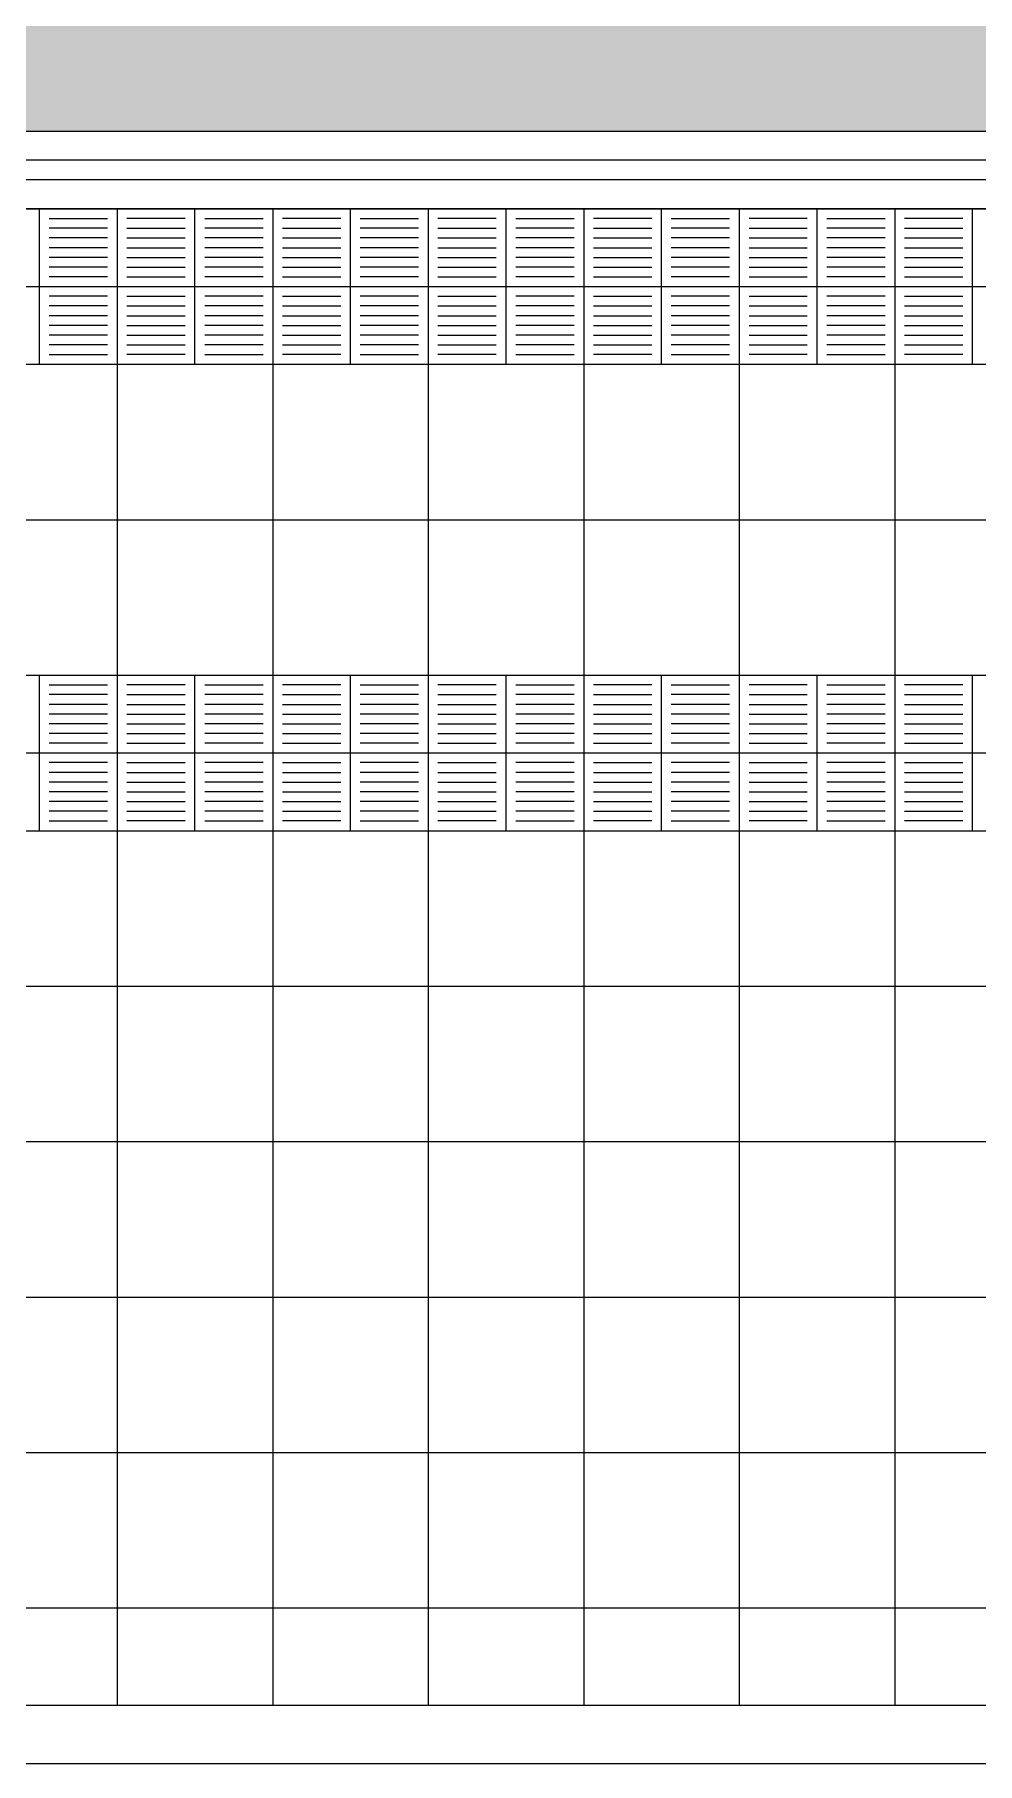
# Model space of a CAD drawing. Header units: inches. Extents: x -309 to 190, y -1585 to -1350.
# Drawn here: x -255.104 to -252.679, y -1423.408 to -1418.96 of the extents above; entities that cross this region are included whole.
import ezdxf

# ---------------------------------------------------------------- set-up
doc = ezdxf.new("R2010")
doc.units = ezdxf.units.IN
doc.header["$MEASUREMENT"] = 0
doc.linetypes.add('CENTER2', pattern=[1.125, 0.75, -0.125, 0.125, -0.125])
doc.linetypes.add('HIDDEN', pattern=[0.375, 0.25, -0.125])
for name, color, linetype in [('02', 9, 'CONTINUOUS'), ('CIEGOS', 9, 'CONTINUOUS'), ('DET', 9, 'CONTINUOUS'), ('HACHS', 9, 'CONTINUOUS'), ('lm', 9, 'HIDDEN'), ('NO VIDENTES', 9, 'CONTINUOUS'), ('V2', 9, 'CONTINUOUS')]:
    doc.layers.add(name, color=color, linetype=linetype)

msp = doc.modelspace()

# ---------------------------------------------------------------- hatches: boundary and pattern name
at = {"layer": 'HACHS'}
h = msp.add_hatch(dxfattribs=at)
h.set_pattern_fill('AR-HBONE', color=256, scale=0.03, angle=-1e-14)
edge = h.paths.add_edge_path()
edge.add_line((-257.5318, -1375.7982), (-262.5318, -1375.7982))
edge.add_line((-262.5318, -1375.7982), (-262.5318, -1379.3882))
edge.add_line((-262.5318, -1379.3882), (-264.4918, -1379.3882))
edge.add_line((-264.4918, -1379.3882), (-264.4918, -1375.571))
edge.add_line((-264.4918, -1375.571), (-268.5332, -1379.6124))
edge.add_line((-268.5332, -1379.6124), (-268.5332, -1380.2142))
edge.add_line((-268.5332, -1380.2142), (-263.5318, -1380.2142))
edge.add_line((-263.5318, -1380.2142), (-263.5318, -1395.2142))
edge.add_line((-263.5318, -1395.2142), (-268.5318, -1395.2142))
edge.add_line((-268.5318, -1395.2142), (-268.5318, -1397.7142))
edge.add_line((-268.5318, -1397.7142), (-263.5318, -1397.7142))
edge.add_line((-263.5318, -1397.7142), (-263.5318, -1415.2142))
edge.add_line((-263.5318, -1415.2142), (-268.403, -1415.2142))
edge.add_line((-268.403, -1415.2142), (-264.409, -1419.2082))
edge.add_line((-264.409, -1419.2082), (-236.5318, -1419.2082))
edge.add_line((-236.5318, -1419.2082), (-236.5318, -1417.9618))
edge.add_line((-236.5318, -1417.9618), (-241.5318, -1417.9618))
edge.add_line((-241.5318, -1417.9618), (-241.5318, -1400.4618))
edge.add_line((-241.5318, -1400.4618), (-236.5318, -1400.4618))
edge.add_line((-236.5318, -1400.4618), (-236.5318, -1395.3142))
edge.add_line((-236.5318, -1395.3142), (-241.5318, -1395.3142))
edge.add_line((-241.5318, -1395.3142), (-241.5318, -1375.7982))
edge.add_line((-241.5318, -1375.7982), (-246.5318, -1375.7982))
edge.add_line((-246.5318, -1375.7982), (-246.5318, -1378.4182))
edge.add_arc((-246.9318, -1378.4182), 0.4, -90, 0, ccw=False)
edge.add_line((-246.9318, -1378.8182), (-257.1318, -1378.8182))
edge.add_arc((-257.1318, -1378.4182), 0.4, 180, 270, ccw=False)
edge.add_line((-257.5318, -1378.4182), (-257.5318, -1376.0565))
edge.add_line((-257.5318, -1376.0565), (-257.5318, -1375.7982))
h.paths.add_polyline_path([(-247.5318, -1385.3142), (-257.5318, -1385.3142), (-257.5318, -1395.3142), (-247.5318, -1395.3142)], flags=16)
h.paths.add_polyline_path([(-257.5318, -1397.7142), (-247.5318, -1397.7142), (-247.5318, -1412.7142), (-257.5318, -1412.7142)], flags=16)
h.paths.add_polyline_path([(-238.3318, -1395.6392), (-238.3318, -1397.4892), (-237.9318, -1397.4892), (-237.9318, -1395.6392)], flags=0)
h.paths.add_polyline_path([(-237.5318, -1395.6392), (-237.5318, -1397.4892), (-237.1318, -1397.4892), (-237.1318, -1395.6392)], flags=16)
h.paths.add_polyline_path([(-238.3318, -1395.6392), (-238.3318, -1397.4892), (-237.9318, -1397.4892), (-237.9318, -1395.6392)], flags=16)
h.paths.add_polyline_path([(-237.5318, -1395.6392), (-237.5318, -1397.4892), (-237.1318, -1397.4892), (-237.1318, -1395.6392)], flags=0)
h.paths.add_polyline_path([(-239.5318, -1395.6392), (-239.5318, -1397.4892), (-239.9318, -1397.4892), (-239.9318, -1395.6392)], flags=0)
h.paths.add_polyline_path([(-240.3318, -1395.6392), (-240.3318, -1397.4892), (-240.7318, -1397.4892), (-240.7318, -1395.6392)], flags=16)
h.paths.add_polyline_path([(-241.1318, -1395.6392), (-241.1318, -1397.4892), (-241.5318, -1397.4892), (-241.5318, -1395.6392)], flags=16)
h.paths.add_polyline_path([(-241.9318, -1395.6392), (-241.9318, -1397.4892), (-242.3318, -1397.4892), (-242.3318, -1395.6392)], flags=0)
h.paths.add_polyline_path([(-238.7318, -1395.6392), (-238.7318, -1397.4892), (-239.1318, -1397.4892), (-239.1318, -1395.6392)], flags=16)
h.paths.add_polyline_path([(-239.5318, -1395.6392), (-239.5318, -1397.4892), (-239.9318, -1397.4892), (-239.9318, -1395.6392)], flags=16)
h.paths.add_polyline_path([(-240.3318, -1395.6392), (-240.3318, -1397.4892), (-240.7318, -1397.4892), (-240.7318, -1395.6392)], flags=0)
h.paths.add_polyline_path([(-241.9318, -1395.6392), (-241.9318, -1397.4892), (-242.3318, -1397.4892), (-242.3318, -1395.6392)], flags=16)
h.paths.add_polyline_path([(-238.7318, -1395.6392), (-238.7318, -1397.4892), (-239.1318, -1397.4892), (-239.1318, -1395.6392)], flags=0)
h.paths.add_polyline_path([(-243.1318, -1395.6392), (-243.1318, -1397.4892), (-242.7318, -1397.4892), (-242.7318, -1395.6392)], flags=16)
h.paths.add_polyline_path([(-243.9318, -1395.6392), (-243.9318, -1397.4892), (-243.5318, -1397.4892), (-243.5318, -1395.6392)], flags=0)
h.paths.add_polyline_path([(-243.1318, -1395.6392), (-243.1318, -1397.4892), (-242.7318, -1397.4892), (-242.7318, -1395.6392)], flags=0)
h.paths.add_polyline_path([(-243.9318, -1395.6392), (-243.9318, -1397.4892), (-243.5318, -1397.4892), (-243.5318, -1395.6392)], flags=16)
h.paths.add_polyline_path([(-244.7318, -1395.6392), (-244.7318, -1397.4892), (-244.3318, -1397.4892), (-244.3318, -1395.6392)], flags=16)
h.paths.add_polyline_path([(-258.3318, -1395.6392), (-258.3318, -1397.4892), (-257.9318, -1397.4892), (-257.9318, -1395.6392)], flags=16)
h.paths.add_polyline_path([(-259.9318, -1395.6392), (-259.9318, -1397.4892), (-259.5318, -1397.4892), (-259.5318, -1395.6392)], flags=16)
h.paths.add_polyline_path([(-259.1318, -1395.6392), (-259.1318, -1397.4892), (-258.7318, -1397.4892), (-258.7318, -1395.6392)], flags=0)
h.paths.add_polyline_path([(-258.3318, -1395.6392), (-258.3318, -1397.4892), (-257.9318, -1397.4892), (-257.9318, -1395.6392)], flags=0)
h.paths.add_polyline_path([(-259.9318, -1395.6392), (-259.9318, -1397.4892), (-259.5318, -1397.4892), (-259.5318, -1395.6392)], flags=0)
h.paths.add_polyline_path([(-259.1318, -1395.6392), (-259.1318, -1397.4892), (-258.7318, -1397.4892), (-258.7318, -1395.6392)], flags=16)
h.paths.add_polyline_path([(-246.3318, -1395.6392), (-246.3318, -1397.4892), (-245.9318, -1397.4892), (-245.9318, -1395.6392)], flags=0)
h.paths.add_polyline_path([(-245.5318, -1395.6392), (-245.5318, -1397.4892), (-245.1318, -1397.4892), (-245.1318, -1395.6392)], flags=16)
h.paths.add_polyline_path([(-247.1318, -1395.6392), (-247.1318, -1397.4892), (-246.7318, -1397.4892), (-246.7318, -1395.6392)], flags=16)
h.paths.add_polyline_path([(-246.3318, -1395.6392), (-246.3318, -1397.4892), (-245.9318, -1397.4892), (-245.9318, -1395.6392)], flags=16)
h.paths.add_polyline_path([(-245.5318, -1395.6392), (-245.5318, -1397.4892), (-245.1318, -1397.4892), (-245.1318, -1395.6392)], flags=0)
h.paths.add_polyline_path([(-247.1318, -1395.6392), (-247.1318, -1397.4892), (-246.7318, -1397.4892), (-246.7318, -1395.6392)], flags=0)
h.paths.add_polyline_path([(-256.3318, -1395.6392), (-256.3318, -1397.4892), (-256.7318, -1397.4892), (-256.7318, -1395.6392)], flags=0)
h.paths.add_polyline_path([(-257.1318, -1395.6392), (-257.1318, -1397.4892), (-257.5318, -1397.4892), (-257.5318, -1395.6392)], flags=16)
h.paths.add_polyline_path([(-253.1318, -1395.6392), (-253.1318, -1397.4892), (-253.5318, -1397.4892), (-253.5318, -1395.6392)], flags=0)
h.paths.add_polyline_path([(-253.9318, -1395.6392), (-253.9318, -1397.4892), (-254.3318, -1397.4892), (-254.3318, -1395.6392)], flags=0)
h.paths.add_polyline_path([(-254.7318, -1395.6392), (-254.7318, -1397.4892), (-255.1318, -1397.4892), (-255.1318, -1395.6392)], flags=0)
h.paths.add_polyline_path([(-255.5318, -1395.6392), (-255.5318, -1397.4892), (-255.9318, -1397.4892), (-255.9318, -1395.6392)], flags=16)
h.paths.add_polyline_path([(-252.3318, -1395.6392), (-252.3318, -1397.4892), (-252.7318, -1397.4892), (-252.7318, -1395.6392)], flags=0)
h.paths.add_polyline_path([(-247.5318, -1395.6392), (-247.5318, -1397.4892), (-247.9318, -1397.4892), (-247.9318, -1395.6392)], flags=16)
h.paths.add_polyline_path([(-249.1318, -1395.6392), (-249.1318, -1397.4892), (-249.5318, -1397.4892), (-249.5318, -1395.6392)], flags=16)
h.paths.add_polyline_path([(-249.9318, -1395.6392), (-249.9318, -1397.4892), (-250.3318, -1397.4892), (-250.3318, -1395.6392)], flags=0)
h.paths.add_polyline_path([(-250.7318, -1395.6392), (-250.7318, -1397.4892), (-251.1318, -1397.4892), (-251.1318, -1395.6392)], flags=0)
h.paths.add_polyline_path([(-251.5318, -1395.6392), (-251.5318, -1397.4892), (-251.9318, -1397.4892), (-251.9318, -1395.6392)], flags=16)
h.paths.add_polyline_path([(-248.3318, -1395.6392), (-248.3318, -1397.4892), (-248.7318, -1397.4892), (-248.7318, -1395.6392)], flags=0)
h.paths.add_polyline_path([(-256.3318, -1395.6392), (-256.3318, -1397.4892), (-256.7318, -1397.4892), (-256.7318, -1395.6392)], flags=16)
h.paths.add_polyline_path([(-257.1318, -1395.6392), (-257.1318, -1397.4892), (-257.5318, -1397.4892), (-257.5318, -1395.6392)], flags=0)
h.paths.add_polyline_path([(-253.1318, -1395.6392), (-253.1318, -1397.4892), (-253.5318, -1397.4892), (-253.5318, -1395.6392)], flags=16)
h.paths.add_polyline_path([(-253.9318, -1395.6392), (-253.9318, -1397.4892), (-254.3318, -1397.4892), (-254.3318, -1395.6392)], flags=16)
h.paths.add_polyline_path([(-254.7318, -1395.6392), (-254.7318, -1397.4892), (-255.1318, -1397.4892), (-255.1318, -1395.6392)], flags=16)
h.paths.add_polyline_path([(-255.5318, -1395.6392), (-255.5318, -1397.4892), (-255.9318, -1397.4892), (-255.9318, -1395.6392)], flags=0)
h.paths.add_polyline_path([(-252.3318, -1395.6392), (-252.3318, -1397.4892), (-252.7318, -1397.4892), (-252.7318, -1395.6392)], flags=16)
h.paths.add_polyline_path([(-247.5318, -1395.6392), (-247.5318, -1397.4892), (-247.9318, -1397.4892), (-247.9318, -1395.6392)], flags=0)
h.paths.add_polyline_path([(-249.1318, -1395.6392), (-249.1318, -1397.4892), (-249.5318, -1397.4892), (-249.5318, -1395.6392)], flags=0)
h.paths.add_polyline_path([(-249.9318, -1395.6392), (-249.9318, -1397.4892), (-250.3318, -1397.4892), (-250.3318, -1395.6392)], flags=16)
h.paths.add_polyline_path([(-250.7318, -1395.6392), (-250.7318, -1397.4892), (-251.1318, -1397.4892), (-251.1318, -1395.6392)], flags=16)
h.paths.add_polyline_path([(-251.5318, -1395.6392), (-251.5318, -1397.4892), (-251.9318, -1397.4892), (-251.9318, -1395.6392)], flags=0)
h.paths.add_polyline_path([(-248.3318, -1395.6392), (-248.3318, -1397.4892), (-248.7318, -1397.4892), (-248.7318, -1395.6392)], flags=16)
h.paths.add_polyline_path([(-260.7318, -1395.6392), (-260.7318, -1397.4892), (-260.3318, -1397.4892), (-260.3318, -1395.6392)], flags=16)
h.paths.add_polyline_path([(-261.5318, -1395.6392), (-261.5318, -1397.4892), (-261.1318, -1397.4892), (-261.1318, -1395.6392)], flags=16)
h.paths.add_polyline_path([(-262.3318, -1395.6392), (-262.3318, -1397.4892), (-261.9318, -1397.4892), (-261.9318, -1395.6392)], flags=16)
h.paths.add_polyline_path([(-263.1318, -1395.6392), (-263.1318, -1397.4892), (-262.7318, -1397.4892), (-262.7318, -1395.6392)], flags=16)
h.paths.add_polyline_path([(-261.5318, -1395.6392), (-261.5318, -1397.4892), (-261.1318, -1397.4892), (-261.1318, -1395.6392)], flags=0)
h.paths.add_polyline_path([(-262.3318, -1395.6392), (-262.3318, -1397.4892), (-261.9318, -1397.4892), (-261.9318, -1395.6392)], flags=0)
h.paths.add_polyline_path([(-263.1318, -1395.6392), (-263.1318, -1397.4892), (-262.7318, -1397.4892), (-262.7318, -1395.6392)], flags=0)
h.paths.add_polyline_path([(-243.7431, -1376.3182), (-243.7431, -1378.1682), (-243.3431, -1378.1682), (-243.3431, -1376.3182)], flags=0)
h.paths.add_polyline_path([(-242.9431, -1376.3182), (-242.9431, -1378.1682), (-242.5431, -1378.1682), (-242.5431, -1376.3182)], flags=16)
h.paths.add_polyline_path([(-242.1431, -1376.3182), (-242.1431, -1378.1682), (-241.7431, -1378.1682), (-241.7431, -1376.3182)], flags=0)
h.paths.add_polyline_path([(-243.7431, -1376.3182), (-243.7431, -1378.1682), (-243.3431, -1378.1682), (-243.3431, -1376.3182)], flags=16)
h.paths.add_polyline_path([(-242.9431, -1376.3182), (-242.9431, -1378.1682), (-242.5431, -1378.1682), (-242.5431, -1376.3182)], flags=0)
h.paths.add_polyline_path([(-242.1431, -1376.3182), (-242.1431, -1378.1682), (-241.7431, -1378.1682), (-241.7431, -1376.3182)], flags=16)
h.paths.add_polyline_path([(-244.1431, -1376.3182), (-244.1431, -1378.1682), (-244.5431, -1378.1682), (-244.5431, -1376.3182)], flags=16)
h.paths.add_polyline_path([(-246.1431, -1376.3182), (-246.1431, -1378.1682), (-245.7431, -1378.1682), (-245.7431, -1376.3182)], flags=16)
h.paths.add_polyline_path([(-244.9431, -1376.3182), (-244.9431, -1378.1682), (-245.3431, -1378.1682), (-245.3431, -1376.3182)], flags=16)
h.paths.add_polyline_path([(-244.9431, -1376.3182), (-244.9431, -1378.1682), (-245.3431, -1378.1682), (-245.3431, -1376.3182)], flags=0)

# ---------------------------------------------------------------- linework, layer by layer
at = {"layer": '02'}
for p, q in [((-246.5318, -1419.2832), (-257.3318, -1419.2832)), ((-246.5318, -1419.3332), (-257.3318, -1419.3332))]:
    msp.add_line(p, q, dxfattribs=at)
msp.add_lwpolyline([(-246.5318, -1419.4082), (-257.5318, -1419.4082), (-257.5318, -1419.2082), (-246.5318, -1419.2082)], close=True, dxfattribs=at)
at = {"layer": 'CIEGOS'}
for points in [[(-264.4918, -1419.4082), (-172.9718, -1419.4082)], [(-264.6577, -1419.8082), (-172.8062, -1419.8082)], [(-264.9895, -1420.6082), (-172.4742, -1420.6082)], [(-264.9895, -1420.6082), (-172.4742, -1420.6082)], [(-265.1553, -1421.0082), (-172.3084, -1421.0082)], [(-265.1553, -1421.0082), (-172.3084, -1421.0082)]]:
    msp.add_lwpolyline(points, dxfattribs=at)
at = {"layer": 'DET'}
for points in [[(-255.0918, -1419.8082), (-255.0918, -1419.4082)], [(-254.8918, -1419.4082), (-254.8918, -1423.2582)], [(-254.6918, -1419.8082), (-254.6918, -1419.4082)], [(-254.4918, -1419.4082), (-254.4918, -1423.2582)], [(-254.2918, -1419.8082), (-254.2918, -1419.4082)], [(-254.0918, -1419.4082), (-254.0918, -1423.2582)], [(-253.8918, -1419.8082), (-253.8918, -1419.4082)], [(-253.6918, -1419.4082), (-253.6918, -1423.2582)], [(-253.4918, -1419.8082), (-253.4918, -1419.4082)], [(-253.2918, -1419.4082), (-253.2918, -1423.2582)], [(-253.0918, -1419.8082), (-253.0918, -1419.4082)], [(-252.8918, -1419.4082), (-252.8918, -1423.2582)], [(-252.6918, -1419.8082), (-252.6918, -1419.4082)], [(-264.5748, -1419.6082), (-172.889, -1419.6082)], [(-264.8236, -1420.2082), (-172.6405, -1420.2082)], [(-264.8236, -1420.2082), (-172.6405, -1420.2082)], [(-255.0918, -1421.0082), (-255.0918, -1420.6082)], [(-254.6918, -1421.0082), (-254.6918, -1420.6082)], [(-254.2918, -1421.0082), (-254.2918, -1420.6082)], [(-253.8918, -1421.0082), (-253.8918, -1420.6082)], [(-253.4918, -1421.0082), (-253.4918, -1420.6082)], [(-253.0918, -1421.0082), (-253.0918, -1420.6082)], [(-252.6918, -1421.0082), (-252.6918, -1420.6082)], [(-265.0724, -1420.8082), (-172.3914, -1420.8082)], [(-265.0724, -1420.8082), (-172.3914, -1420.8082)], [(-265.3212, -1421.4082), (-172.1425, -1421.4082)], [(-265.3212, -1421.4082), (-172.1425, -1421.4082)], [(-265.4871, -1421.8082), (-171.9766, -1421.8082)], [(-265.4871, -1421.8082), (-171.9766, -1421.8082)], [(-265.653, -1422.2082), (-171.8107, -1422.2082)], [(-265.8188, -1422.6082), (-248.4918, -1422.6082)], [(-265.9847, -1423.0082), (-239.6918, -1423.0082)]]:
    msp.add_lwpolyline(points, dxfattribs=at)
at = {"layer": 'lm', "linetype": 'CENTER2'}
msp.add_line((-265.8046, -1419.4082), (-171.4579, -1419.4082), dxfattribs=at)
msp.add_line((-265.8046, -1419.4082), (-171.4579, -1419.4082), dxfattribs=at)
at = {"layer": 'NO VIDENTES'}
for p, q in [((-255.0668, -1419.4332), (-254.9168, -1419.4332)), ((-254.9168, -1419.4582), (-255.0668, -1419.4582)), ((-254.7168, -1419.4332), (-254.8668, -1419.4332)), ((-254.8668, -1419.4582), (-254.7168, -1419.4582)), ((-254.6668, -1419.4332), (-254.5168, -1419.4332)), ((-254.5168, -1419.4582), (-254.6668, -1419.4582)), ((-254.3168, -1419.4332), (-254.4668, -1419.4332)), ((-254.4668, -1419.4582), (-254.3168, -1419.4582)), ((-254.2668, -1419.4332), (-254.1168, -1419.4332)), ((-254.1168, -1419.4582), (-254.2668, -1419.4582)), ((-253.9168, -1419.4332), (-254.0668, -1419.4332)), ((-254.0668, -1419.4582), (-253.9168, -1419.4582)), ((-253.8668, -1419.4332), (-253.7168, -1419.4332)), ((-253.7168, -1419.4582), (-253.8668, -1419.4582)), ((-253.5168, -1419.4332), (-253.6668, -1419.4332)), ((-253.6668, -1419.4582), (-253.5168, -1419.4582)), ((-253.4668, -1419.4332), (-253.3168, -1419.4332)), ((-253.3168, -1419.4582), (-253.4668, -1419.4582)), ((-253.1168, -1419.4332), (-253.2668, -1419.4332)), ((-253.2668, -1419.4582), (-253.1168, -1419.4582)), ((-253.0668, -1419.4332), (-252.9168, -1419.4332)), ((-252.9168, -1419.4582), (-253.0668, -1419.4582)), ((-252.7168, -1419.4332), (-252.8668, -1419.4332)), ((-252.8668, -1419.4582), (-252.7168, -1419.4582)), ((-254.9168, -1419.4832), (-255.0668, -1419.4832)), ((-254.8668, -1419.4832), (-254.7168, -1419.4832)), ((-254.5168, -1419.4832), (-254.6668, -1419.4832)), ((-254.4668, -1419.4832), (-254.3168, -1419.4832)), ((-254.1168, -1419.4832), (-254.2668, -1419.4832)), ((-254.0668, -1419.4832), (-253.9168, -1419.4832)), ((-253.7168, -1419.4832), (-253.8668, -1419.4832)), ((-253.6668, -1419.4832), (-253.5168, -1419.4832)), ((-253.3168, -1419.4832), (-253.4668, -1419.4832)), ((-253.2668, -1419.4832), (-253.1168, -1419.4832)), ((-252.9168, -1419.4832), (-253.0668, -1419.4832)), ((-252.8668, -1419.4832), (-252.7168, -1419.4832)), ((-254.9168, -1419.5082), (-255.0668, -1419.5082)), ((-254.9168, -1419.5332), (-255.0668, -1419.5332)), ((-254.8668, -1419.5082), (-254.7168, -1419.5082)), ((-254.8668, -1419.5332), (-254.7168, -1419.5332)), ((-254.5168, -1419.5082), (-254.6668, -1419.5082)), ((-254.5168, -1419.5332), (-254.6668, -1419.5332)), ((-254.4668, -1419.5082), (-254.3168, -1419.5082)), ((-254.4668, -1419.5332), (-254.3168, -1419.5332)), ((-254.1168, -1419.5082), (-254.2668, -1419.5082)), ((-254.1168, -1419.5332), (-254.2668, -1419.5332)), ((-254.0668, -1419.5082), (-253.9168, -1419.5082)), ((-254.0668, -1419.5332), (-253.9168, -1419.5332)), ((-253.7168, -1419.5082), (-253.8668, -1419.5082)), ((-253.7168, -1419.5332), (-253.8668, -1419.5332)), ((-253.6668, -1419.5082), (-253.5168, -1419.5082)), ((-253.6668, -1419.5332), (-253.5168, -1419.5332)), ((-253.3168, -1419.5082), (-253.4668, -1419.5082)), ((-253.3168, -1419.5332), (-253.4668, -1419.5332)), ((-253.2668, -1419.5082), (-253.1168, -1419.5082)), ((-253.2668, -1419.5332), (-253.1168, -1419.5332)), ((-252.9168, -1419.5082), (-253.0668, -1419.5082)), ((-252.9168, -1419.5332), (-253.0668, -1419.5332)), ((-252.8668, -1419.5082), (-252.7168, -1419.5082)), ((-252.8668, -1419.5332), (-252.7168, -1419.5332)), ((-254.9168, -1419.5582), (-255.0668, -1419.5582)), ((-254.9168, -1419.5832), (-255.0668, -1419.5832)), ((-254.8668, -1419.5582), (-254.7168, -1419.5582)), ((-254.8668, -1419.5832), (-254.7168, -1419.5832)), ((-254.5168, -1419.5582), (-254.6668, -1419.5582)), ((-254.5168, -1419.5832), (-254.6668, -1419.5832)), ((-254.4668, -1419.5582), (-254.3168, -1419.5582)), ((-254.4668, -1419.5832), (-254.3168, -1419.5832)), ((-254.1168, -1419.5582), (-254.2668, -1419.5582)), ((-254.1168, -1419.5832), (-254.2668, -1419.5832)), ((-254.0668, -1419.5582), (-253.9168, -1419.5582)), ((-254.0668, -1419.5832), (-253.9168, -1419.5832)), ((-253.7168, -1419.5582), (-253.8668, -1419.5582)), ((-253.7168, -1419.5832), (-253.8668, -1419.5832)), ((-253.6668, -1419.5582), (-253.5168, -1419.5582)), ((-253.6668, -1419.5832), (-253.5168, -1419.5832)), ((-253.3168, -1419.5582), (-253.4668, -1419.5582)), ((-253.3168, -1419.5832), (-253.4668, -1419.5832)), ((-253.2668, -1419.5582), (-253.1168, -1419.5582)), ((-253.2668, -1419.5832), (-253.1168, -1419.5832)), ((-252.9168, -1419.5582), (-253.0668, -1419.5582)), ((-252.9168, -1419.5832), (-253.0668, -1419.5832)), ((-252.8668, -1419.5582), (-252.7168, -1419.5582)), ((-252.8668, -1419.5832), (-252.7168, -1419.5832)), ((-254.9168, -1419.6332), (-255.0668, -1419.6332)), ((-254.8668, -1419.6332), (-254.7168, -1419.6332)), ((-254.5168, -1419.6332), (-254.6668, -1419.6332)), ((-254.4668, -1419.6332), (-254.3168, -1419.6332)), ((-254.1168, -1419.6332), (-254.2668, -1419.6332)), ((-254.0668, -1419.6332), (-253.9168, -1419.6332)), ((-253.7168, -1419.6332), (-253.8668, -1419.6332)), ((-253.6668, -1419.6332), (-253.5168, -1419.6332)), ((-253.3168, -1419.6332), (-253.4668, -1419.6332)), ((-253.2668, -1419.6332), (-253.1168, -1419.6332)), ((-252.9168, -1419.6332), (-253.0668, -1419.6332)), ((-252.8668, -1419.6332), (-252.7168, -1419.6332)), ((-254.9168, -1419.6582), (-255.0668, -1419.6582)), ((-254.8668, -1419.6582), (-254.7168, -1419.6582)), ((-254.5168, -1419.6582), (-254.6668, -1419.6582)), ((-254.4668, -1419.6582), (-254.3168, -1419.6582)), ((-254.1168, -1419.6582), (-254.2668, -1419.6582)), ((-254.0668, -1419.6582), (-253.9168, -1419.6582)), ((-253.7168, -1419.6582), (-253.8668, -1419.6582)), ((-253.6668, -1419.6582), (-253.5168, -1419.6582)), ((-253.3168, -1419.6582), (-253.4668, -1419.6582)), ((-253.2668, -1419.6582), (-253.1168, -1419.6582)), ((-252.9168, -1419.6582), (-253.0668, -1419.6582)), ((-252.8668, -1419.6582), (-252.7168, -1419.6582)), ((-254.9168, -1419.6832), (-255.0668, -1419.6832)), ((-254.9168, -1419.7082), (-255.0668, -1419.7082)), ((-254.8668, -1419.6832), (-254.7168, -1419.6832)), ((-254.8668, -1419.7082), (-254.7168, -1419.7082)), ((-254.5168, -1419.6832), (-254.6668, -1419.6832)), ((-254.5168, -1419.7082), (-254.6668, -1419.7082)), ((-254.4668, -1419.6832), (-254.3168, -1419.6832)), ((-254.4668, -1419.7082), (-254.3168, -1419.7082)), ((-254.1168, -1419.6832), (-254.2668, -1419.6832)), ((-254.1168, -1419.7082), (-254.2668, -1419.7082)), ((-254.0668, -1419.6832), (-253.9168, -1419.6832)), ((-254.0668, -1419.7082), (-253.9168, -1419.7082)), ((-253.7168, -1419.6832), (-253.8668, -1419.6832)), ((-253.7168, -1419.7082), (-253.8668, -1419.7082)), ((-253.6668, -1419.6832), (-253.5168, -1419.6832)), ((-253.6668, -1419.7082), (-253.5168, -1419.7082)), ((-253.3168, -1419.6832), (-253.4668, -1419.6832)), ((-253.3168, -1419.7082), (-253.4668, -1419.7082)), ((-253.2668, -1419.6832), (-253.1168, -1419.6832)), ((-253.2668, -1419.7082), (-253.1168, -1419.7082)), ((-252.9168, -1419.6832), (-253.0668, -1419.6832)), ((-252.9168, -1419.7082), (-253.0668, -1419.7082)), ((-252.8668, -1419.6832), (-252.7168, -1419.6832)), ((-252.8668, -1419.7082), (-252.7168, -1419.7082)), ((-254.9168, -1419.7332), (-255.0668, -1419.7332)), ((-254.9168, -1419.7582), (-255.0668, -1419.7582)), ((-254.8668, -1419.7332), (-254.7168, -1419.7332)), ((-254.8668, -1419.7582), (-254.7168, -1419.7582)), ((-254.5168, -1419.7332), (-254.6668, -1419.7332)), ((-254.5168, -1419.7582), (-254.6668, -1419.7582)), ((-254.4668, -1419.7332), (-254.3168, -1419.7332)), ((-254.4668, -1419.7582), (-254.3168, -1419.7582)), ((-254.1168, -1419.7332), (-254.2668, -1419.7332)), ((-254.1168, -1419.7582), (-254.2668, -1419.7582)), ((-254.0668, -1419.7332), (-253.9168, -1419.7332)), ((-254.0668, -1419.7582), (-253.9168, -1419.7582)), ((-253.7168, -1419.7332), (-253.8668, -1419.7332)), ((-253.7168, -1419.7582), (-253.8668, -1419.7582)), ((-253.6668, -1419.7332), (-253.5168, -1419.7332)), ((-253.6668, -1419.7582), (-253.5168, -1419.7582)), ((-253.3168, -1419.7332), (-253.4668, -1419.7332)), ((-253.3168, -1419.7582), (-253.4668, -1419.7582)), ((-253.2668, -1419.7332), (-253.1168, -1419.7332)), ((-253.2668, -1419.7582), (-253.1168, -1419.7582)), ((-252.9168, -1419.7332), (-253.0668, -1419.7332)), ((-252.9168, -1419.7582), (-253.0668, -1419.7582)), ((-252.8668, -1419.7332), (-252.7168, -1419.7332)), ((-252.8668, -1419.7582), (-252.7168, -1419.7582)), ((-255.0668, -1419.7832), (-254.9168, -1419.7832)), ((-254.7168, -1419.7832), (-254.8668, -1419.7832)), ((-254.6668, -1419.7832), (-254.5168, -1419.7832)), ((-254.3168, -1419.7832), (-254.4668, -1419.7832)), ((-254.2668, -1419.7832), (-254.1168, -1419.7832)), ((-253.9168, -1419.7832), (-254.0668, -1419.7832)), ((-253.8668, -1419.7832), (-253.7168, -1419.7832)), ((-253.5168, -1419.7832), (-253.6668, -1419.7832)), ((-253.4668, -1419.7832), (-253.3168, -1419.7832)), ((-253.1168, -1419.7832), (-253.2668, -1419.7832)), ((-253.0668, -1419.7832), (-252.9168, -1419.7832)), ((-252.7168, -1419.7832), (-252.8668, -1419.7832)), ((-255.0668, -1420.6332), (-254.9168, -1420.6332)), ((-254.9168, -1420.6582), (-255.0668, -1420.6582)), ((-254.7168, -1420.6332), (-254.8668, -1420.6332)), ((-254.8668, -1420.6582), (-254.7168, -1420.6582)), ((-254.6668, -1420.6332), (-254.5168, -1420.6332)), ((-254.5168, -1420.6582), (-254.6668, -1420.6582)), ((-254.3168, -1420.6332), (-254.4668, -1420.6332)), ((-254.4668, -1420.6582), (-254.3168, -1420.6582)), ((-254.2668, -1420.6332), (-254.1168, -1420.6332)), ((-254.1168, -1420.6582), (-254.2668, -1420.6582)), ((-253.9168, -1420.6332), (-254.0668, -1420.6332)), ((-254.0668, -1420.6582), (-253.9168, -1420.6582)), ((-253.8668, -1420.6332), (-253.7168, -1420.6332)), ((-253.7168, -1420.6582), (-253.8668, -1420.6582)), ((-253.5168, -1420.6332), (-253.6668, -1420.6332)), ((-253.6668, -1420.6582), (-253.5168, -1420.6582)), ((-253.4668, -1420.6332), (-253.3168, -1420.6332)), ((-253.3168, -1420.6582), (-253.4668, -1420.6582)), ((-253.1168, -1420.6332), (-253.2668, -1420.6332)), ((-253.2668, -1420.6582), (-253.1168, -1420.6582)), ((-253.0668, -1420.6332), (-252.9168, -1420.6332)), ((-252.9168, -1420.6582), (-253.0668, -1420.6582)), ((-252.7168, -1420.6332), (-252.8668, -1420.6332)), ((-252.8668, -1420.6582), (-252.7168, -1420.6582)), ((-254.9168, -1420.6832), (-255.0668, -1420.6832)), ((-254.8668, -1420.6832), (-254.7168, -1420.6832)), ((-254.5168, -1420.6832), (-254.6668, -1420.6832)), ((-254.4668, -1420.6832), (-254.3168, -1420.6832)), ((-254.1168, -1420.6832), (-254.2668, -1420.6832)), ((-254.0668, -1420.6832), (-253.9168, -1420.6832)), ((-253.7168, -1420.6832), (-253.8668, -1420.6832)), ((-253.6668, -1420.6832), (-253.5168, -1420.6832)), ((-253.3168, -1420.6832), (-253.4668, -1420.6832)), ((-253.2668, -1420.6832), (-253.1168, -1420.6832)), ((-252.9168, -1420.6832), (-253.0668, -1420.6832)), ((-252.8668, -1420.6832), (-252.7168, -1420.6832)), ((-254.9168, -1420.7082), (-255.0668, -1420.7082)), ((-254.9168, -1420.7332), (-255.0668, -1420.7332)), ((-254.8668, -1420.7082), (-254.7168, -1420.7082)), ((-254.8668, -1420.7332), (-254.7168, -1420.7332)), ((-254.5168, -1420.7082), (-254.6668, -1420.7082)), ((-254.5168, -1420.7332), (-254.6668, -1420.7332)), ((-254.4668, -1420.7082), (-254.3168, -1420.7082)), ((-254.4668, -1420.7332), (-254.3168, -1420.7332)), ((-254.1168, -1420.7082), (-254.2668, -1420.7082)), ((-254.1168, -1420.7332), (-254.2668, -1420.7332)), ((-254.0668, -1420.7082), (-253.9168, -1420.7082)), ((-254.0668, -1420.7332), (-253.9168, -1420.7332)), ((-253.7168, -1420.7082), (-253.8668, -1420.7082)), ((-253.7168, -1420.7332), (-253.8668, -1420.7332)), ((-253.6668, -1420.7082), (-253.5168, -1420.7082)), ((-253.6668, -1420.7332), (-253.5168, -1420.7332)), ((-253.3168, -1420.7082), (-253.4668, -1420.7082)), ((-253.3168, -1420.7332), (-253.4668, -1420.7332)), ((-253.2668, -1420.7082), (-253.1168, -1420.7082)), ((-253.2668, -1420.7332), (-253.1168, -1420.7332)), ((-252.9168, -1420.7082), (-253.0668, -1420.7082)), ((-252.9168, -1420.7332), (-253.0668, -1420.7332)), ((-252.8668, -1420.7082), (-252.7168, -1420.7082)), ((-252.8668, -1420.7332), (-252.7168, -1420.7332)), ((-254.9168, -1420.7582), (-255.0668, -1420.7582)), ((-254.9168, -1420.7832), (-255.0668, -1420.7832)), ((-254.8668, -1420.7582), (-254.7168, -1420.7582)), ((-254.8668, -1420.7832), (-254.7168, -1420.7832)), ((-254.5168, -1420.7582), (-254.6668, -1420.7582)), ((-254.5168, -1420.7832), (-254.6668, -1420.7832)), ((-254.4668, -1420.7582), (-254.3168, -1420.7582)), ((-254.4668, -1420.7832), (-254.3168, -1420.7832)), ((-254.1168, -1420.7582), (-254.2668, -1420.7582)), ((-254.1168, -1420.7832), (-254.2668, -1420.7832)), ((-254.0668, -1420.7582), (-253.9168, -1420.7582)), ((-254.0668, -1420.7832), (-253.9168, -1420.7832)), ((-253.7168, -1420.7582), (-253.8668, -1420.7582)), ((-253.7168, -1420.7832), (-253.8668, -1420.7832)), ((-253.6668, -1420.7582), (-253.5168, -1420.7582)), ((-253.6668, -1420.7832), (-253.5168, -1420.7832)), ((-253.3168, -1420.7582), (-253.4668, -1420.7582)), ((-253.3168, -1420.7832), (-253.4668, -1420.7832)), ((-253.2668, -1420.7582), (-253.1168, -1420.7582)), ((-253.2668, -1420.7832), (-253.1168, -1420.7832)), ((-252.9168, -1420.7582), (-253.0668, -1420.7582)), ((-252.9168, -1420.7832), (-253.0668, -1420.7832)), ((-252.8668, -1420.7582), (-252.7168, -1420.7582)), ((-252.8668, -1420.7832), (-252.7168, -1420.7832)), ((-254.9168, -1420.8332), (-255.0668, -1420.8332)), ((-254.8668, -1420.8332), (-254.7168, -1420.8332)), ((-254.5168, -1420.8332), (-254.6668, -1420.8332)), ((-254.4668, -1420.8332), (-254.3168, -1420.8332)), ((-254.1168, -1420.8332), (-254.2668, -1420.8332)), ((-254.0668, -1420.8332), (-253.9168, -1420.8332)), ((-253.7168, -1420.8332), (-253.8668, -1420.8332)), ((-253.6668, -1420.8332), (-253.5168, -1420.8332)), ((-253.3168, -1420.8332), (-253.4668, -1420.8332)), ((-253.2668, -1420.8332), (-253.1168, -1420.8332)), ((-252.9168, -1420.8332), (-253.0668, -1420.8332)), ((-252.8668, -1420.8332), (-252.7168, -1420.8332)), ((-254.9168, -1420.8582), (-255.0668, -1420.8582)), ((-254.8668, -1420.8582), (-254.7168, -1420.8582)), ((-254.5168, -1420.8582), (-254.6668, -1420.8582)), ((-254.4668, -1420.8582), (-254.3168, -1420.8582)), ((-254.1168, -1420.8582), (-254.2668, -1420.8582)), ((-254.0668, -1420.8582), (-253.9168, -1420.8582)), ((-253.7168, -1420.8582), (-253.8668, -1420.8582)), ((-253.6668, -1420.8582), (-253.5168, -1420.8582)), ((-253.3168, -1420.8582), (-253.4668, -1420.8582)), ((-253.2668, -1420.8582), (-253.1168, -1420.8582)), ((-252.9168, -1420.8582), (-253.0668, -1420.8582)), ((-252.8668, -1420.8582), (-252.7168, -1420.8582)), ((-254.9168, -1420.8832), (-255.0668, -1420.8832)), ((-254.9168, -1420.9082), (-255.0668, -1420.9082)), ((-254.8668, -1420.8832), (-254.7168, -1420.8832)), ((-254.8668, -1420.9082), (-254.7168, -1420.9082)), ((-254.5168, -1420.8832), (-254.6668, -1420.8832)), ((-254.5168, -1420.9082), (-254.6668, -1420.9082)), ((-254.4668, -1420.8832), (-254.3168, -1420.8832)), ((-254.4668, -1420.9082), (-254.3168, -1420.9082)), ((-254.1168, -1420.8832), (-254.2668, -1420.8832)), ((-254.1168, -1420.9082), (-254.2668, -1420.9082)), ((-254.0668, -1420.8832), (-253.9168, -1420.8832)), ((-254.0668, -1420.9082), (-253.9168, -1420.9082)), ((-253.7168, -1420.8832), (-253.8668, -1420.8832)), ((-253.7168, -1420.9082), (-253.8668, -1420.9082)), ((-253.6668, -1420.8832), (-253.5168, -1420.8832)), ((-253.6668, -1420.9082), (-253.5168, -1420.9082)), ((-253.3168, -1420.8832), (-253.4668, -1420.8832)), ((-253.3168, -1420.9082), (-253.4668, -1420.9082)), ((-253.2668, -1420.8832), (-253.1168, -1420.8832)), ((-253.2668, -1420.9082), (-253.1168, -1420.9082)), ((-252.9168, -1420.8832), (-253.0668, -1420.8832)), ((-252.9168, -1420.9082), (-253.0668, -1420.9082)), ((-252.8668, -1420.8832), (-252.7168, -1420.8832)), ((-252.8668, -1420.9082), (-252.7168, -1420.9082)), ((-254.9168, -1420.9332), (-255.0668, -1420.9332)), ((-254.9168, -1420.9582), (-255.0668, -1420.9582)), ((-254.8668, -1420.9332), (-254.7168, -1420.9332)), ((-254.8668, -1420.9582), (-254.7168, -1420.9582)), ((-254.5168, -1420.9332), (-254.6668, -1420.9332)), ((-254.5168, -1420.9582), (-254.6668, -1420.9582)), ((-254.4668, -1420.9332), (-254.3168, -1420.9332)), ((-254.4668, -1420.9582), (-254.3168, -1420.9582)), ((-254.1168, -1420.9332), (-254.2668, -1420.9332)), ((-254.1168, -1420.9582), (-254.2668, -1420.9582)), ((-254.0668, -1420.9332), (-253.9168, -1420.9332)), ((-254.0668, -1420.9582), (-253.9168, -1420.9582)), ((-253.7168, -1420.9332), (-253.8668, -1420.9332)), ((-253.7168, -1420.9582), (-253.8668, -1420.9582)), ((-253.6668, -1420.9332), (-253.5168, -1420.9332)), ((-253.6668, -1420.9582), (-253.5168, -1420.9582)), ((-253.3168, -1420.9332), (-253.4668, -1420.9332)), ((-253.3168, -1420.9582), (-253.4668, -1420.9582)), ((-253.2668, -1420.9332), (-253.1168, -1420.9332)), ((-253.2668, -1420.9582), (-253.1168, -1420.9582)), ((-252.9168, -1420.9332), (-253.0668, -1420.9332)), ((-252.9168, -1420.9582), (-253.0668, -1420.9582)), ((-252.8668, -1420.9332), (-252.7168, -1420.9332)), ((-252.8668, -1420.9582), (-252.7168, -1420.9582)), ((-255.0668, -1420.9832), (-254.9168, -1420.9832)), ((-254.7168, -1420.9832), (-254.8668, -1420.9832)), ((-254.6668, -1420.9832), (-254.5168, -1420.9832)), ((-254.3168, -1420.9832), (-254.4668, -1420.9832)), ((-254.2668, -1420.9832), (-254.1168, -1420.9832)), ((-253.9168, -1420.9832), (-254.0668, -1420.9832)), ((-253.8668, -1420.9832), (-253.7168, -1420.9832)), ((-253.5168, -1420.9832), (-253.6668, -1420.9832)), ((-253.4668, -1420.9832), (-253.3168, -1420.9832)), ((-253.1168, -1420.9832), (-253.2668, -1420.9832)), ((-253.0668, -1420.9832), (-252.9168, -1420.9832)), ((-252.7168, -1420.9832), (-252.8668, -1420.9832))]:
    msp.add_line(p, q, dxfattribs=at)
at = {"layer": 'V2'}
for points in [[(-272.7318, -1415.4082, 0.414214), (-264.7318, -1423.4082), (-172.7318, -1423.4082, 0.414214), (-164.7318, -1415.4082), (-164.7318, -1390.4819, 0.330583), (-171.8369, -1380.9101), (-202.5175, -1371.6307, 0.073558), (-204.8335, -1371.2882), (-264.7318, -1371.2882, 0.414214), (-272.7318, -1379.2882)], [(-272.5818, -1415.4082, 0.414214), (-264.7318, -1423.2582), (-172.7318, -1423.2582, 0.414214), (-164.8818, -1415.4082), (-164.8818, -1390.4819, 0.330583), (-171.8803, -1381.0537), (-202.5609, -1371.7743, 0.073558), (-204.8335, -1371.4382), (-264.7318, -1371.4382, 0.414214), (-272.5818, -1379.2882)]]:
    msp.add_lwpolyline(points, format="xyb", close=True, dxfattribs=at)

doc.saveas('drawing.dxf')
